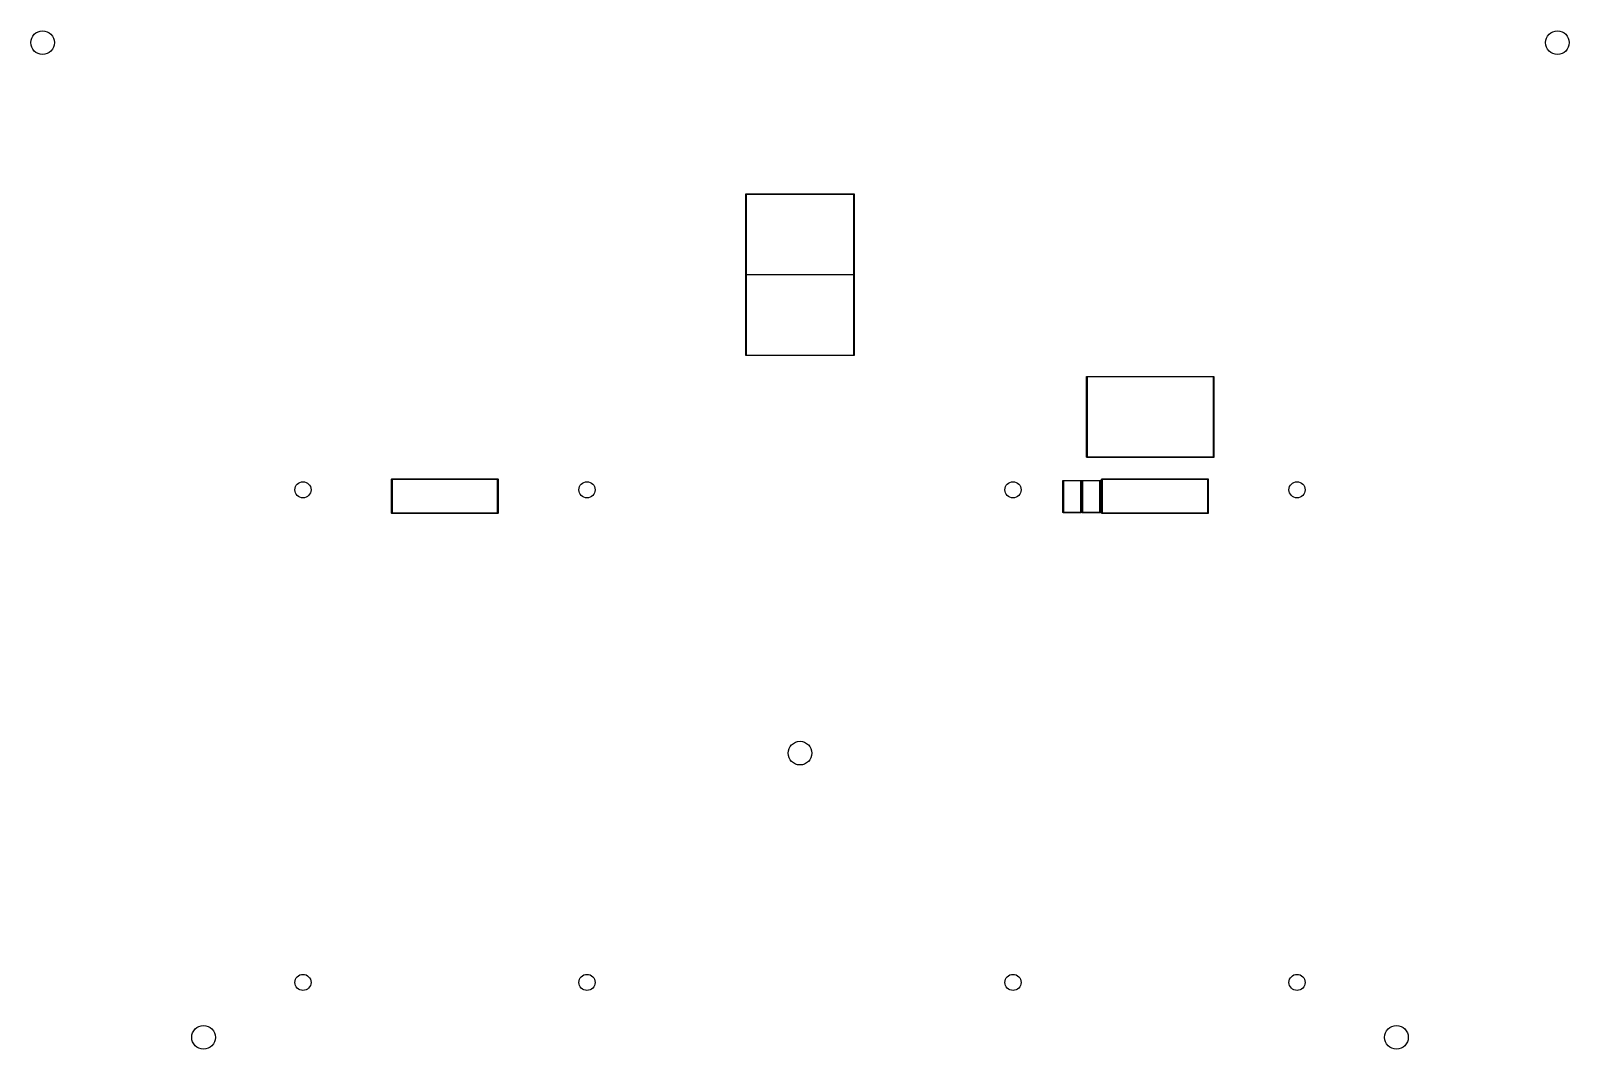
# Model space of a CAD drawing. Header units: inches. Extents: x 1.01 to 7.41, y -5.29 to -1.05.
import ezdxf

# ---------------------------------------------------------------- set-up
doc = ezdxf.new("R2010")
doc.units = ezdxf.units.IN
doc.header["$MEASUREMENT"] = 0
doc.layers.add('BLACK', color=250, linetype='CONTINUOUS')

msp = doc.modelspace()

# ---------------------------------------------------------------- linework, layer by layer
at = {"layer": 'BLACK', "linetype": 'CONTINUOUS'}
for p, q in [((3.9872, -1.7323), (3.9873, -1.7319)), ((3.9872, -2.0669), (3.9872, -1.7323)), ((3.9873, -1.7319), (3.9878, -1.7314)), ((3.9878, -1.7314), (3.9882, -1.7313)), ((3.9882, -1.7313), (4.437, -1.7313)), ((3.9892, -1.7333), (3.9892, -2.0659)), ((4.436, -1.7333), (3.9892, -1.7333)), ((4.436, -2.0659), (4.436, -1.7333)), ((4.437, -1.7313), (4.4374, -1.7314)), ((4.4374, -1.7314), (4.4379, -1.7319)), ((4.4379, -1.7319), (4.438, -1.7323)), ((4.438, -1.7323), (4.438, -2.0669)), ((3.9872, -2.4016), (3.9872, -2.0669)), ((3.9892, -2.0659), (4.436, -2.0659)), ((3.9892, -2.0679), (3.9892, -2.4006)), ((4.436, -2.0679), (3.9892, -2.0679)), ((4.436, -2.4006), (4.436, -2.0679)), ((4.438, -2.0669), (4.438, -2.4016)), ((3.9873, -2.402), (3.9872, -2.4016)), ((3.9878, -2.4025), (3.9873, -2.402)), ((3.9882, -2.4026), (3.9878, -2.4025)), ((4.437, -2.4026), (3.9882, -2.4026)), ((3.9892, -2.4006), (4.436, -2.4006)), ((4.4374, -2.4025), (4.437, -2.4026)), ((4.4379, -2.402), (4.4374, -2.4025)), ((4.438, -2.4016), (4.4379, -2.402)), ((5.4045, -2.4902), (5.4046, -2.4898)), ((5.4045, -2.8248), (5.4045, -2.4902)), ((5.4046, -2.4898), (5.4051, -2.4892)), ((5.4051, -2.4892), (5.4055, -2.4892)), ((5.4055, -2.4892), (5.9331, -2.4892)), ((5.4065, -2.4911), (5.4065, -2.8238)), ((5.9321, -2.4911), (5.4065, -2.4911)), ((5.9321, -2.8238), (5.9321, -2.4911)), ((5.9331, -2.4892), (5.9334, -2.4892)), ((5.9334, -2.4892), (5.934, -2.4898)), ((5.934, -2.4898), (5.9341, -2.4902)), ((5.9341, -2.4902), (5.9341, -2.8248)), ((5.4046, -2.8252), (5.4045, -2.8248)), ((5.4051, -2.8257), (5.4046, -2.8252)), ((5.4055, -2.8258), (5.4051, -2.8257)), ((5.9331, -2.8258), (5.4055, -2.8258)), ((5.4065, -2.8238), (5.9321, -2.8238)), ((5.9334, -2.8257), (5.9331, -2.8258)), ((5.934, -2.8252), (5.9334, -2.8257)), ((5.9341, -2.8248), (5.934, -2.8252)), ((2.5143, -2.9163), (2.5144, -2.9159)), ((2.5143, -3.058), (2.5143, -2.9163)), ((2.5144, -2.9159), (2.5149, -2.9153)), ((2.5149, -2.9153), (2.5153, -2.9153)), ((2.5153, -2.9153), (2.9562, -2.9153)), ((2.5163, -2.9172), (2.5163, -3.057)), ((2.9552, -2.9172), (2.5163, -2.9172)), ((2.9552, -3.057), (2.9552, -2.9172)), ((2.9562, -2.9153), (2.9566, -2.9153)), ((2.9566, -2.9153), (2.9571, -2.9159)), ((2.9571, -2.9159), (2.9572, -2.9163)), ((2.9572, -2.9163), (2.9572, -3.058)), ((5.3061, -2.9225), (5.3062, -2.9222)), ((5.3061, -3.0548), (5.3061, -2.9225)), ((5.3062, -2.9222), (5.3067, -2.9216)), ((5.3067, -2.9216), (5.3071, -2.9216)), ((5.3071, -2.9216), (5.3819, -2.9216)), ((5.3081, -2.9235), (5.3081, -3.0538)), ((5.3809, -2.9235), (5.3081, -2.9235)), ((5.3809, -3.0538), (5.3809, -2.9235)), ((5.3819, -2.9216), (5.3823, -2.9216)), ((5.3823, -2.9216), (5.3828, -2.9222)), ((5.3828, -2.9222), (5.3829, -2.9225)), ((5.3829, -2.9225), (5.3829, -3.0548)), ((5.3848, -2.9225), (5.3849, -2.9222)), ((5.3848, -3.0548), (5.3848, -2.9225)), ((5.3849, -2.9222), (5.3855, -2.9216)), ((5.3855, -2.9216), (5.3858, -2.9216)), ((5.3858, -2.9216), (5.4606, -2.9216)), ((5.3868, -2.9235), (5.3868, -3.0538)), ((5.4596, -2.9235), (5.3868, -2.9235)), ((5.4596, -3.0538), (5.4596, -2.9235)), ((5.4606, -2.9216), (5.461, -2.9216)), ((5.461, -2.9216), (5.4615, -2.9222)), ((5.4615, -2.9222), (5.4616, -2.9225)), ((5.4616, -2.9225), (5.4616, -3.0548)), ((5.467, -2.9163), (5.4671, -2.9159)), ((5.467, -3.058), (5.467, -2.9163)), ((5.4671, -2.9159), (5.4677, -2.9153)), ((5.4677, -2.9153), (5.468, -2.9153)), ((5.468, -2.9153), (5.909, -2.9153)), ((5.469, -2.9172), (5.469, -3.057)), ((5.908, -2.9172), (5.469, -2.9172)), ((5.908, -3.057), (5.908, -2.9172)), ((5.909, -2.9153), (5.9094, -2.9153)), ((5.9094, -2.9153), (5.9099, -2.9159)), ((5.9099, -2.9159), (5.91, -2.9163)), ((5.91, -2.9163), (5.91, -3.058)), ((2.5144, -3.0584), (2.5143, -3.058)), ((2.5149, -3.0589), (2.5144, -3.0584)), ((2.5153, -3.059), (2.5149, -3.0589)), ((2.9562, -3.059), (2.5153, -3.059)), ((2.5163, -3.057), (2.9552, -3.057)), ((2.9566, -3.0589), (2.9562, -3.059)), ((2.9571, -3.0584), (2.9566, -3.0589)), ((2.9572, -3.058), (2.9571, -3.0584)), ((5.3062, -3.0552), (5.3061, -3.0548)), ((5.3067, -3.0557), (5.3062, -3.0552)), ((5.3071, -3.0558), (5.3067, -3.0557)), ((5.3819, -3.0558), (5.3071, -3.0558)), ((5.3081, -3.0538), (5.3809, -3.0538)), ((5.3823, -3.0557), (5.3819, -3.0558)), ((5.3828, -3.0552), (5.3823, -3.0557)), ((5.3829, -3.0548), (5.3828, -3.0552)), ((5.3849, -3.0552), (5.3848, -3.0548)), ((5.3855, -3.0557), (5.3849, -3.0552)), ((5.3858, -3.0558), (5.3855, -3.0557)), ((5.4606, -3.0558), (5.3858, -3.0558)), ((5.3868, -3.0538), (5.4596, -3.0538)), ((5.461, -3.0557), (5.4606, -3.0558)), ((5.4615, -3.0552), (5.461, -3.0557)), ((5.4616, -3.0548), (5.4615, -3.0552)), ((5.4671, -3.0584), (5.467, -3.058)), ((5.4677, -3.0589), (5.4671, -3.0584)), ((5.468, -3.059), (5.4677, -3.0589)), ((5.909, -3.059), (5.468, -3.059)), ((5.469, -3.057), (5.908, -3.057)), ((5.9094, -3.0589), (5.909, -3.059)), ((5.9099, -3.0584), (5.9094, -3.0589)), ((5.91, -3.058), (5.9099, -3.0584))]:
    msp.add_line(p, q, dxfattribs=at)
at = {"layer": 'BLACK'}
for centre, radius in [((1.063, -1.1024), 0.0492), ((1.063, -1.1024), 0.0492), ((7.3622, -1.1024), 0.0492), ((7.3622, -1.1024), 0.0492), ((2.1457, -2.9606), 0.0335), ((2.1457, -2.9606), 0.0335), ((3.3268, -2.9606), 0.0335), ((3.3268, -2.9606), 0.0335), ((5.0984, -2.9606), 0.0335), ((5.0984, -2.9606), 0.0335), ((6.2795, -2.9606), 0.0335), ((6.2795, -2.9606), 0.0335), ((4.2126, -4.0551), 0.0492), ((4.2126, -4.0551), 0.0492), ((2.1457, -5.0079), 0.0335), ((2.1457, -5.0079), 0.0335), ((3.3268, -5.0079), 0.0335), ((3.3268, -5.0079), 0.0335), ((5.0984, -5.0079), 0.0335), ((5.0984, -5.0079), 0.0335), ((6.2795, -5.0079), 0.0335), ((6.2795, -5.0079), 0.0335), ((1.7323, -5.2362), 0.0492), ((1.7323, -5.2362), 0.0492), ((6.6929, -5.2362), 0.0492), ((6.6929, -5.2362), 0.0492)]:
    msp.add_circle(centre, radius, dxfattribs=at)

doc.saveas('drawing.dxf')
